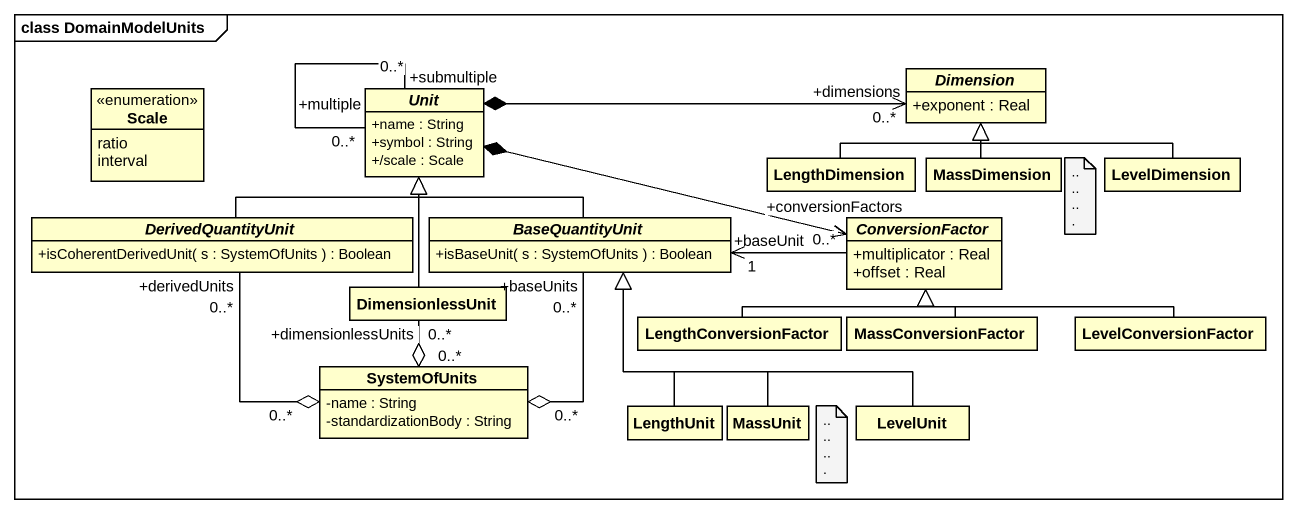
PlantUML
@startuml
mainframe class DomainModelUnits
hide circle
hide empty members
skinparam classAttributeIconSize 0
abstract class Dimension {
  +exponent : Real
}
enum "Scale" as Scale_ {
  ratio
  interval
}
abstract class Unit {
  +name : String
  +symbol : String
  +/scale : Scale
}
class LengthDimension
class MassDimension
class LevelDimension
abstract class DerivedQuantityUnit {
  +isCoherentDerivedUnit( s : SystemOfUnits ) : Boolean
}
abstract class BaseQuantityUnit {
  +isBaseUnit( s : SystemOfUnits ) : Boolean
}
abstract class ConversionFactor {
  +multiplicator : Real
  +offset : Real
}
class DimensionlessUnit
class LengthConversionFactor
class MassConversionFactor
class LevelConversionFactor
class SystemOfUnits {
  -name : String
  -standardizationBody : String
}
class LengthUnit
class MassUnit
class LevelUnit
Unit *-right-> "0..*\n+dimensions" Dimension
Unit "0..*\n+submultiple" -- "0..*\n+multiple" Unit
Unit *-right-> "+conversionFactors\n0..*" ConversionFactor
LengthDimension -right-|> Dimension
MassDimension -up-|> Dimension
LevelDimension -left-|> Dimension
DerivedQuantityUnit -right-|> Unit
BaseQuantityUnit -up-|> Unit
ConversionFactor -left-> "+baseUnit\n1" BaseQuantityUnit
DimensionlessUnit -up-|> Unit
LengthConversionFactor -right-|> ConversionFactor
MassConversionFactor -up-|> ConversionFactor
LevelConversionFactor -left-|> ConversionFactor
SystemOfUnits "0..*" o-up- "+derivedUnits\n0..*" DerivedQuantityUnit
SystemOfUnits "0..*" o-up- "+baseUnits\n0..*" BaseQuantityUnit
SystemOfUnits "0..*" o-up- "+dimensionlessUnits\n0..*" DimensionlessUnit
LengthUnit -up-|> BaseQuantityUnit
MassUnit -up-|> BaseQuantityUnit
LevelUnit -left-|> BaseQuantityUnit
note as N1
  ~.......
end note
note as N2
  ~.......
end note
@enduml
